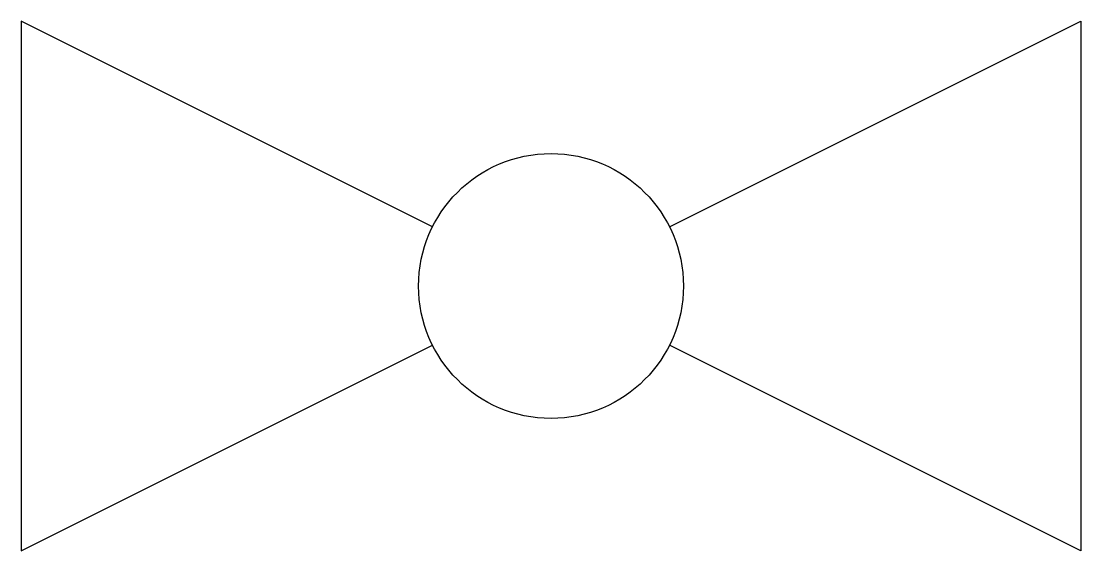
# Model space of a CAD drawing. Extents: x 0 to 0.25, y -0.062 to 0.062.
import ezdxf

# ---------------------------------------------------------------- set-up
doc = ezdxf.new("R2010")
doc.units = 0
doc.layers.get('0').update_dxf_attribs({"linetype": 'CONTINUOUS'})

msp = doc.modelspace()

# ---------------------------------------------------------------- linework, layer by layer
at = {"color": 0}
for points in [[(0.09705, 0.01398), (0, 0.0625)], [(0, 0.0625), (0, -0.0625), (0.09705, -0.01398)], [(0.15295, 0.01398), (0.25, 0.0625), (0.25, -0.0625), (0.15295, -0.01398)]]:
    msp.add_lwpolyline(points, dxfattribs=at)
msp.add_circle((0.125, 0), 0.03125, dxfattribs=at)

doc.saveas('drawing.dxf')
